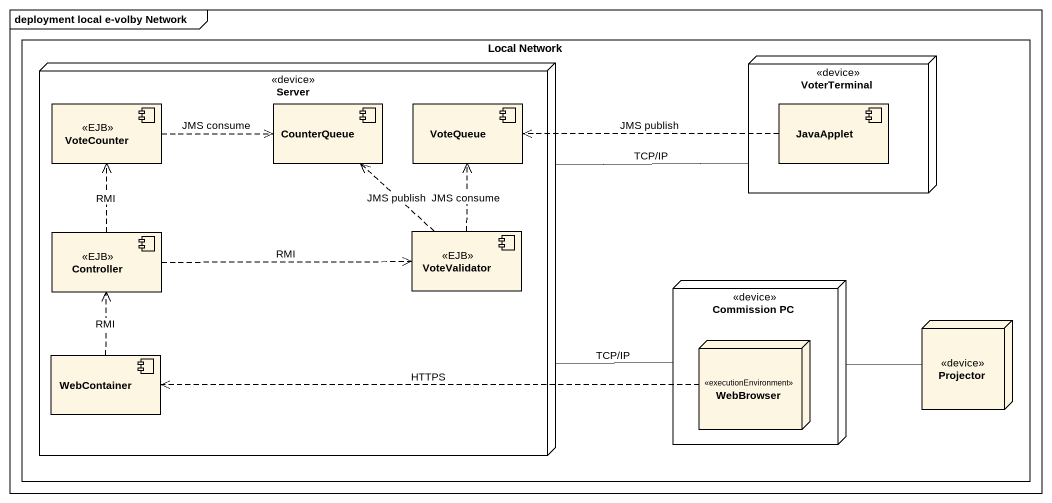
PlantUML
@startuml
mainframe deployment local e-volby Network
rectangle "Local Network" as Local_Network {
  node Server <<device>> {
    component VoteCounter <<EJB>>
    component CounterQueue
    component VoteQueue
    component Controller <<EJB>>
    component VoteValidator <<EJB>>
    component WebContainer
  }
  node VoterTerminal <<device>> {
    component JavaApplet
  }
  node "Commission PC" as Commission_PC <<device>> {
    node WebBrowser <<executionEnvironment>>
  }
  node Projector <<device>>
}
Server -right- VoterTerminal : TCP/IP
VoteCounter .right.> CounterQueue : JMS consume
JavaApplet .left.> VoteQueue : JMS publish
Controller .up.> VoteCounter : RMI
Controller .right.> VoteValidator : RMI
VoteValidator .up.> CounterQueue : JMS publish
VoteValidator .up.> VoteQueue : JMS consume
Commission_PC -left- Server : TCP/IP
Commission_PC -right- Projector
WebContainer .up.> Controller : RMI
WebBrowser .left.> WebContainer : HTTPS
@enduml
